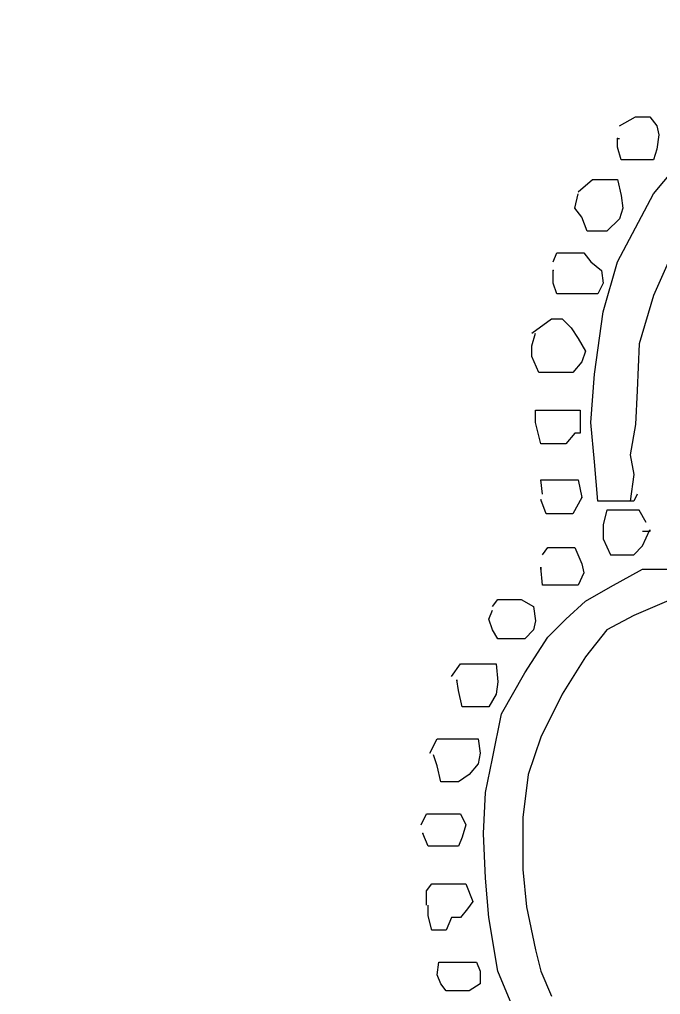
# Model space of a CAD drawing. Extents: x 747954 to 748544, y 4316381 to 4317408.
# Drawn here: x 747975.59 to 747979.18, y 4317242.97 to 4317248.42 of the extents above; entities that cross this region are included whole.
import ezdxf

# ---------------------------------------------------------------- set-up
doc = ezdxf.new("R2010")
doc.units = 0
doc.layers.get('0').update_dxf_attribs({"linetype": 'CONTINUOUS'})

msp = doc.modelspace()

# ---------------------------------------------------------------- linework, layer by layer
at = {"color": 0, "linetype": 'CONTINUOUS'}
for p, q in [((747978.95, 4317247.83), (747979.04, 4317247.88)), ((747978.95, 4317247.83), (747979.04, 4317247.88)), ((747979.04, 4317247.88), (747979.12, 4317247.88)), ((747979.04, 4317247.88), (747979.12, 4317247.88)), ((747979.12, 4317247.88), (747979.16, 4317247.83)), ((747979.12, 4317247.88), (747979.16, 4317247.83)), ((747979.16, 4317247.83), (747979.17, 4317247.78)), ((747979.16, 4317247.83), (747979.17, 4317247.78)), ((747978.94, 4317247.71), (747978.94, 4317247.76)), ((747978.94, 4317247.76), (747978.95, 4317247.76)), ((747978.94, 4317247.71), (747978.94, 4317247.76)), ((747978.94, 4317247.76), (747978.95, 4317247.76)), ((747979.17, 4317247.78), (747979.16, 4317247.7)), ((747979.17, 4317247.78), (747979.16, 4317247.7)), ((747978.96, 4317247.64), (747978.94, 4317247.71)), ((747978.96, 4317247.64), (747978.94, 4317247.71)), ((747979.14, 4317247.45), (747979.35, 4317247.7)), ((747979.16, 4317247.7), (747979.14, 4317247.64)), ((747979.14, 4317247.45), (747979.35, 4317247.7)), ((747979.16, 4317247.7), (747979.14, 4317247.64)), ((747978.99, 4317247.64), (747978.96, 4317247.64)), ((747978.99, 4317247.64), (747978.96, 4317247.64)), ((747979.04, 4317247.64), (747978.99, 4317247.64)), ((747979.04, 4317247.64), (747978.99, 4317247.64)), ((747979.08, 4317247.64), (747979.04, 4317247.64)), ((747979.08, 4317247.64), (747979.04, 4317247.64)), ((747979.14, 4317247.64), (747979.08, 4317247.64)), ((747979.14, 4317247.64), (747979.08, 4317247.64)), ((747978.72, 4317247.46), (747978.8, 4317247.53)), ((747978.72, 4317247.46), (747978.8, 4317247.53)), ((747978.8, 4317247.53), (747978.88, 4317247.53)), ((747978.8, 4317247.53), (747978.88, 4317247.53)), ((747978.88, 4317247.53), (747978.94, 4317247.53)), ((747978.88, 4317247.53), (747978.94, 4317247.53)), ((747978.94, 4317247.53), (747978.96, 4317247.44)), ((747978.94, 4317247.53), (747978.96, 4317247.44)), ((747978.7, 4317247.37), (747978.72, 4317247.45)), ((747978.7, 4317247.37), (747978.72, 4317247.45)), ((747978.94, 4317247.07), (747979.14, 4317247.45)), ((747978.94, 4317247.07), (747979.14, 4317247.45)), ((747978.96, 4317247.44), (747978.97, 4317247.37)), ((747978.96, 4317247.44), (747978.97, 4317247.37)), ((747978.74, 4317247.32), (747978.7, 4317247.37)), ((747978.74, 4317247.32), (747978.7, 4317247.37)), ((747978.97, 4317247.37), (747978.95, 4317247.31)), ((747978.97, 4317247.37), (747978.95, 4317247.31)), ((747978.77, 4317247.24), (747978.74, 4317247.32)), ((747978.77, 4317247.24), (747978.74, 4317247.32)), ((747978.95, 4317247.31), (747978.88, 4317247.24)), ((747978.95, 4317247.31), (747978.88, 4317247.24)), ((747978.81, 4317247.24), (747978.77, 4317247.24)), ((747978.81, 4317247.24), (747978.77, 4317247.24)), ((747978.88, 4317247.24), (747978.81, 4317247.24)), ((747978.88, 4317247.24), (747978.81, 4317247.24)), ((747978.58, 4317247.07), (747978.6, 4317247.12)), ((747978.58, 4317247.07), (747978.6, 4317247.12)), ((747978.6, 4317247.12), (747978.69, 4317247.12)), ((747978.6, 4317247.12), (747978.69, 4317247.12)), ((747978.69, 4317247.12), (747978.75, 4317247.12)), ((747978.69, 4317247.12), (747978.75, 4317247.12)), ((747978.75, 4317247.12), (747978.79, 4317247.07)), ((747978.75, 4317247.12), (747978.79, 4317247.07)), ((747979.26, 4317247.15), (747979.14, 4317246.88)), ((747979.26, 4317247.15), (747979.14, 4317246.88)), ((747978.79, 4317247.07), (747978.85, 4317247.02)), ((747978.79, 4317247.07), (747978.85, 4317247.02)), ((747978.86, 4317246.79), (747978.94, 4317247.07)), ((747978.86, 4317246.79), (747978.94, 4317247.07)), ((747978.58, 4317246.95), (747978.58, 4317247.02)), ((747978.58, 4317246.95), (747978.58, 4317247.02)), ((747978.85, 4317247.02), (747978.86, 4317246.95)), ((747978.85, 4317247.02), (747978.86, 4317246.95)), ((747978.6, 4317246.89), (747978.58, 4317246.95)), ((747978.6, 4317246.89), (747978.58, 4317246.95)), ((747978.86, 4317246.95), (747978.83, 4317246.89)), ((747978.86, 4317246.95), (747978.83, 4317246.89)), ((747978.63, 4317246.89), (747978.6, 4317246.89)), ((747978.63, 4317246.89), (747978.6, 4317246.89)), ((747978.68, 4317246.89), (747978.63, 4317246.89)), ((747978.68, 4317246.89), (747978.63, 4317246.89)), ((747978.76, 4317246.89), (747978.68, 4317246.89)), ((747978.76, 4317246.89), (747978.68, 4317246.89)), ((747978.83, 4317246.89), (747978.76, 4317246.89)), ((747978.83, 4317246.89), (747978.76, 4317246.89)), ((747979.14, 4317246.88), (747979.06, 4317246.61)), ((747979.14, 4317246.88), (747979.06, 4317246.61)), ((747978.81, 4317246.44), (747978.86, 4317246.79)), ((747978.81, 4317246.44), (747978.86, 4317246.79)), ((747978.46, 4317246.67), (747978.57, 4317246.75)), ((747978.46, 4317246.67), (747978.57, 4317246.75)), ((747978.57, 4317246.75), (747978.63, 4317246.75)), ((747978.57, 4317246.75), (747978.63, 4317246.75)), ((747978.63, 4317246.75), (747978.68, 4317246.7)), ((747978.63, 4317246.75), (747978.68, 4317246.7)), ((747978.46, 4317246.6), (747978.48, 4317246.67)), ((747978.46, 4317246.6), (747978.48, 4317246.67)), ((747978.68, 4317246.7), (747978.72, 4317246.64)), ((747978.68, 4317246.7), (747978.72, 4317246.64)), ((747978.72, 4317246.64), (747978.76, 4317246.57)), ((747978.72, 4317246.64), (747978.76, 4317246.57)), ((747978.46, 4317246.54), (747978.46, 4317246.6)), ((747978.46, 4317246.54), (747978.46, 4317246.6)), ((747978.76, 4317246.57), (747978.74, 4317246.51)), ((747978.76, 4317246.57), (747978.74, 4317246.51)), ((747979.06, 4317246.61), (747979.05, 4317246.35)), ((747979.06, 4317246.61), (747979.05, 4317246.35)), ((747978.5, 4317246.45), (747978.46, 4317246.54)), ((747978.5, 4317246.45), (747978.46, 4317246.54)), ((747978.74, 4317246.51), (747978.69, 4317246.45)), ((747978.74, 4317246.51), (747978.69, 4317246.45)), ((747978.55, 4317246.45), (747978.5, 4317246.45)), ((747978.55, 4317246.45), (747978.5, 4317246.45)), ((747978.64, 4317246.45), (747978.55, 4317246.45)), ((747978.64, 4317246.45), (747978.55, 4317246.45)), ((747978.69, 4317246.45), (747978.64, 4317246.45)), ((747978.69, 4317246.45), (747978.64, 4317246.45)), ((747978.79, 4317246.17), (747978.81, 4317246.44)), ((747978.79, 4317246.17), (747978.81, 4317246.44)), ((747979.05, 4317246.35), (747979.04, 4317246.16)), ((747979.05, 4317246.35), (747979.04, 4317246.16)), ((747978.48, 4317246.17), (747978.48, 4317246.24)), ((747978.48, 4317246.24), (747978.51, 4317246.24)), ((747978.48, 4317246.17), (747978.48, 4317246.24)), ((747978.48, 4317246.24), (747978.51, 4317246.24)), ((747978.51, 4317246.24), (747978.57, 4317246.24)), ((747978.51, 4317246.24), (747978.57, 4317246.24)), ((747978.57, 4317246.24), (747978.63, 4317246.24)), ((747978.57, 4317246.24), (747978.63, 4317246.24)), ((747978.63, 4317246.24), (747978.68, 4317246.24)), ((747978.63, 4317246.24), (747978.68, 4317246.24)), ((747978.68, 4317246.24), (747978.73, 4317246.24)), ((747978.68, 4317246.24), (747978.73, 4317246.24)), ((747978.73, 4317246.24), (747978.73, 4317246.17)), ((747978.73, 4317246.24), (747978.73, 4317246.17)), ((747978.51, 4317246.05), (747978.48, 4317246.17)), ((747978.51, 4317246.05), (747978.48, 4317246.17)), ((747978.73, 4317246.17), (747978.73, 4317246.11)), ((747978.73, 4317246.17), (747978.73, 4317246.11)), ((747978.81, 4317245.95), (747978.79, 4317246.17)), ((747978.81, 4317245.95), (747978.79, 4317246.17)), ((747979.04, 4317246.16), (747979.01, 4317245.99)), ((747979.04, 4317246.16), (747979.01, 4317245.99)), ((747978.7, 4317246.11), (747978.65, 4317246.05)), ((747978.7, 4317246.11), (747978.65, 4317246.05)), ((747978.73, 4317246.11), (747978.7, 4317246.11)), ((747978.73, 4317246.11), (747978.7, 4317246.11)), ((747978.52, 4317246.05), (747978.51, 4317246.05)), ((747978.52, 4317246.05), (747978.51, 4317246.05)), ((747978.55, 4317246.05), (747978.52, 4317246.05)), ((747978.55, 4317246.05), (747978.52, 4317246.05)), ((747978.6, 4317246.05), (747978.55, 4317246.05)), ((747978.6, 4317246.05), (747978.55, 4317246.05)), ((747978.65, 4317246.05), (747978.6, 4317246.05)), ((747978.65, 4317246.05), (747978.6, 4317246.05)), ((747979.01, 4317245.99), (747979.03, 4317245.88)), ((747979.01, 4317245.99), (747979.03, 4317245.88)), ((747978.83, 4317245.73), (747978.81, 4317245.95)), ((747978.83, 4317245.73), (747978.81, 4317245.95)), ((747978.52, 4317245.77), (747978.51, 4317245.85)), ((747978.51, 4317245.85), (747978.55, 4317245.85)), ((747978.52, 4317245.77), (747978.51, 4317245.85)), ((747978.51, 4317245.85), (747978.55, 4317245.85)), ((747978.55, 4317245.85), (747978.6, 4317245.85)), ((747978.55, 4317245.85), (747978.6, 4317245.85)), ((747978.6, 4317245.85), (747978.67, 4317245.85)), ((747978.6, 4317245.85), (747978.67, 4317245.85)), ((747978.67, 4317245.85), (747978.72, 4317245.85)), ((747978.67, 4317245.85), (747978.72, 4317245.85)), ((747978.72, 4317245.85), (747978.74, 4317245.75)), ((747978.72, 4317245.85), (747978.74, 4317245.75)), ((747979.03, 4317245.88), (747979.01, 4317245.73)), ((747979.03, 4317245.88), (747979.01, 4317245.73)), ((747978.54, 4317245.66), (747978.51, 4317245.74)), ((747978.51, 4317245.74), (747978.51, 4317245.73)), ((747978.54, 4317245.66), (747978.51, 4317245.74)), ((747978.51, 4317245.74), (747978.51, 4317245.73)), ((747978.74, 4317245.75), (747978.69, 4317245.66)), ((747978.74, 4317245.75), (747978.69, 4317245.66)), ((747979.05, 4317245.77), (747979.03, 4317245.73)), ((747979.05, 4317245.77), (747979.03, 4317245.73)), ((747978.85, 4317245.73), (747978.83, 4317245.73)), ((747978.85, 4317245.73), (747978.83, 4317245.73)), ((747978.88, 4317245.73), (747978.85, 4317245.73)), ((747978.88, 4317245.73), (747978.85, 4317245.73)), ((747978.97, 4317245.73), (747978.88, 4317245.73)), ((747978.97, 4317245.73), (747978.88, 4317245.73)), ((747979.03, 4317245.73), (747978.97, 4317245.73)), ((747979.03, 4317245.73), (747978.97, 4317245.73)), ((747978.58, 4317245.66), (747978.54, 4317245.66)), ((747978.58, 4317245.66), (747978.54, 4317245.66)), ((747978.65, 4317245.66), (747978.58, 4317245.66)), ((747978.65, 4317245.66), (747978.58, 4317245.66)), ((747978.69, 4317245.66), (747978.65, 4317245.66)), ((747978.69, 4317245.66), (747978.65, 4317245.66)), ((747978.88, 4317245.68), (747978.86, 4317245.6)), ((747978.88, 4317245.68), (747978.86, 4317245.6)), ((747978.96, 4317245.68), (747978.88, 4317245.68)), ((747978.96, 4317245.68), (747978.88, 4317245.68)), ((747979.06, 4317245.68), (747978.96, 4317245.68)), ((747979.06, 4317245.68), (747978.96, 4317245.68)), ((747979.1, 4317245.61), (747979.06, 4317245.68)), ((747979.1, 4317245.61), (747979.06, 4317245.68)), ((747978.86, 4317245.6), (747978.86, 4317245.52)), ((747978.86, 4317245.6), (747978.86, 4317245.52)), ((747979.08, 4317245.48), (747979.12, 4317245.57)), ((747979.08, 4317245.48), (747979.12, 4317245.57)), ((747979.12, 4317245.56), (747979.08, 4317245.56)), ((747979.12, 4317245.56), (747979.08, 4317245.56)), ((747979.12, 4317245.57), (747979.12, 4317245.56)), ((747979.12, 4317245.57), (747979.12, 4317245.56)), ((747978.52, 4317245.43), (747978.55, 4317245.47)), ((747978.52, 4317245.43), (747978.55, 4317245.47)), ((747978.55, 4317245.47), (747978.63, 4317245.47)), ((747978.55, 4317245.47), (747978.63, 4317245.47)), ((747978.63, 4317245.47), (747978.65, 4317245.47)), ((747978.63, 4317245.47), (747978.65, 4317245.47)), ((747978.65, 4317245.47), (747978.7, 4317245.47)), ((747978.65, 4317245.47), (747978.7, 4317245.47)), ((747978.7, 4317245.47), (747978.74, 4317245.38)), ((747978.7, 4317245.47), (747978.74, 4317245.38)), ((747978.86, 4317245.52), (747978.9, 4317245.43)), ((747978.86, 4317245.52), (747978.9, 4317245.43)), ((747979.03, 4317245.43), (747979.08, 4317245.48)), ((747979.03, 4317245.43), (747979.08, 4317245.48)), ((747978.9, 4317245.43), (747978.95, 4317245.43)), ((747978.9, 4317245.43), (747978.95, 4317245.43)), ((747978.95, 4317245.43), (747979.03, 4317245.43)), ((747978.95, 4317245.43), (747979.03, 4317245.43)), ((747978.52, 4317245.26), (747978.51, 4317245.36)), ((747978.51, 4317245.36), (747978.51, 4317245.35)), ((747978.52, 4317245.26), (747978.51, 4317245.36)), ((747978.51, 4317245.36), (747978.51, 4317245.35)), ((747978.74, 4317245.38), (747978.75, 4317245.33)), ((747978.74, 4317245.38), (747978.75, 4317245.33)), ((747978.75, 4317245.33), (747978.72, 4317245.26)), ((747978.75, 4317245.33), (747978.72, 4317245.26)), ((747978.9, 4317245.25), (747979.08, 4317245.35)), ((747978.9, 4317245.25), (747979.08, 4317245.35)), ((747979.08, 4317245.35), (747979.27, 4317245.35)), ((747979.08, 4317245.35), (747979.27, 4317245.35)), ((747978.55, 4317245.26), (747978.52, 4317245.26)), ((747978.55, 4317245.26), (747978.52, 4317245.26)), ((747978.6, 4317245.26), (747978.55, 4317245.26)), ((747978.6, 4317245.26), (747978.55, 4317245.26)), ((747978.65, 4317245.26), (747978.6, 4317245.26)), ((747978.65, 4317245.26), (747978.6, 4317245.26)), ((747978.72, 4317245.26), (747978.65, 4317245.26)), ((747978.72, 4317245.26), (747978.65, 4317245.26)), ((747978.76, 4317245.17), (747978.9, 4317245.25)), ((747978.76, 4317245.17), (747978.9, 4317245.25)), ((747978.24, 4317245.14), (747978.27, 4317245.18)), ((747978.24, 4317245.14), (747978.27, 4317245.18)), ((747978.27, 4317245.18), (747978.33, 4317245.18)), ((747978.27, 4317245.18), (747978.33, 4317245.18)), ((747978.33, 4317245.18), (747978.4, 4317245.18)), ((747978.33, 4317245.18), (747978.4, 4317245.18)), ((747978.4, 4317245.18), (747978.47, 4317245.14)), ((747978.4, 4317245.18), (747978.47, 4317245.14)), ((747978.47, 4317245.14), (747978.48, 4317245.06)), ((747978.47, 4317245.14), (747978.48, 4317245.06)), ((747978.65, 4317245.07), (747978.76, 4317245.17)), ((747978.65, 4317245.07), (747978.76, 4317245.17)), ((747979.24, 4317245.18), (747979.03, 4317245.09)), ((747979.24, 4317245.18), (747979.03, 4317245.09)), ((747978.22, 4317245.07), (747978.24, 4317245.12)), ((747978.22, 4317245.07), (747978.24, 4317245.12)), ((747979.03, 4317245.09), (747978.88, 4317245.01)), ((747979.03, 4317245.09), (747978.88, 4317245.01)), ((747978.24, 4317245.01), (747978.22, 4317245.07)), ((747978.24, 4317245.01), (747978.22, 4317245.07)), ((747978.48, 4317245.06), (747978.47, 4317245.01)), ((747978.48, 4317245.06), (747978.47, 4317245.01)), ((747978.55, 4317244.97), (747978.65, 4317245.07)), ((747978.55, 4317244.97), (747978.65, 4317245.07)), ((747978.27, 4317244.96), (747978.24, 4317245.01)), ((747978.27, 4317244.96), (747978.24, 4317245.01)), ((747978.47, 4317245.01), (747978.42, 4317244.96)), ((747978.47, 4317245.01), (747978.42, 4317244.96)), ((747978.88, 4317245.01), (747978.76, 4317244.86)), ((747978.88, 4317245.01), (747978.76, 4317244.86)), ((747978.34, 4317244.96), (747978.27, 4317244.96)), ((747978.34, 4317244.96), (747978.27, 4317244.96)), ((747978.42, 4317244.96), (747978.34, 4317244.96)), ((747978.42, 4317244.96), (747978.34, 4317244.96)), ((747978.42, 4317244.77), (747978.55, 4317244.97)), ((747978.42, 4317244.77), (747978.55, 4317244.97)), ((747978.01, 4317244.75), (747978.06, 4317244.82)), ((747978.01, 4317244.75), (747978.06, 4317244.82)), ((747978.06, 4317244.82), (747978.15, 4317244.82)), ((747978.06, 4317244.82), (747978.15, 4317244.82)), ((747978.15, 4317244.82), (747978.19, 4317244.82)), ((747978.15, 4317244.82), (747978.19, 4317244.82)), ((747978.19, 4317244.82), (747978.26, 4317244.82)), ((747978.19, 4317244.82), (747978.26, 4317244.82)), ((747978.26, 4317244.82), (747978.27, 4317244.72)), ((747978.26, 4317244.82), (747978.27, 4317244.72)), ((747978.76, 4317244.86), (747978.63, 4317244.65)), ((747978.76, 4317244.86), (747978.63, 4317244.65)), ((747978.29, 4317244.54), (747978.42, 4317244.77)), ((747978.29, 4317244.54), (747978.42, 4317244.77)), ((747978.05, 4317244.67), (747978.04, 4317244.73)), ((747978.04, 4317244.73), (747978.04, 4317244.72)), ((747978.05, 4317244.67), (747978.04, 4317244.73)), ((747978.04, 4317244.73), (747978.04, 4317244.72)), ((747978.27, 4317244.72), (747978.26, 4317244.65)), ((747978.27, 4317244.72), (747978.26, 4317244.65)), ((747978.07, 4317244.58), (747978.05, 4317244.67)), ((747978.07, 4317244.58), (747978.05, 4317244.67)), ((747978.26, 4317244.65), (747978.22, 4317244.58)), ((747978.26, 4317244.65), (747978.22, 4317244.58)), ((747978.63, 4317244.65), (747978.51, 4317244.41)), ((747978.63, 4317244.65), (747978.51, 4317244.41)), ((747978.15, 4317244.58), (747978.07, 4317244.58)), ((747978.15, 4317244.58), (747978.07, 4317244.58)), ((747978.22, 4317244.58), (747978.15, 4317244.58)), ((747978.22, 4317244.58), (747978.15, 4317244.58)), ((747978.24, 4317244.29), (747978.29, 4317244.54)), ((747978.24, 4317244.29), (747978.29, 4317244.54)), ((747977.89, 4317244.32), (747977.93, 4317244.4)), ((747977.89, 4317244.32), (747977.93, 4317244.4)), ((747977.93, 4317244.4), (747977.98, 4317244.4)), ((747977.93, 4317244.4), (747977.98, 4317244.4)), ((747977.98, 4317244.4), (747978.05, 4317244.4)), ((747977.98, 4317244.4), (747978.05, 4317244.4)), ((747978.05, 4317244.4), (747978.13, 4317244.4)), ((747978.05, 4317244.4), (747978.13, 4317244.4)), ((747978.13, 4317244.4), (747978.16, 4317244.4)), ((747978.13, 4317244.4), (747978.16, 4317244.4)), ((747978.16, 4317244.4), (747978.17, 4317244.32)), ((747978.16, 4317244.4), (747978.17, 4317244.32)), ((747978.51, 4317244.41), (747978.44, 4317244.2)), ((747978.51, 4317244.41), (747978.44, 4317244.2)), ((747977.93, 4317244.25), (747977.91, 4317244.31)), ((747977.93, 4317244.25), (747977.91, 4317244.31)), ((747978.17, 4317244.32), (747978.16, 4317244.26)), ((747978.17, 4317244.32), (747978.16, 4317244.26)), ((747978.2, 4317244.1), (747978.24, 4317244.29)), ((747978.2, 4317244.1), (747978.24, 4317244.29)), ((747977.95, 4317244.16), (747977.93, 4317244.25)), ((747977.95, 4317244.16), (747977.93, 4317244.25)), ((747978.16, 4317244.26), (747978.11, 4317244.2)), ((747978.16, 4317244.26), (747978.11, 4317244.2)), ((747977.98, 4317244.16), (747977.95, 4317244.16)), ((747977.98, 4317244.16), (747977.95, 4317244.16)), ((747978.05, 4317244.16), (747977.98, 4317244.16)), ((747978.05, 4317244.16), (747977.98, 4317244.16)), ((747978.11, 4317244.2), (747978.05, 4317244.16)), ((747978.11, 4317244.2), (747978.05, 4317244.16)), ((747978.44, 4317244.2), (747978.41, 4317243.96)), ((747978.44, 4317244.2), (747978.41, 4317243.96)), ((747978.19, 4317243.87), (747978.2, 4317244.1)), ((747978.19, 4317243.87), (747978.2, 4317244.1)), ((747977.84, 4317243.92), (747977.87, 4317243.98)), ((747977.84, 4317243.92), (747977.87, 4317243.98)), ((747977.87, 4317243.98), (747977.88, 4317243.98)), ((747977.87, 4317243.98), (747977.88, 4317243.98)), ((747977.88, 4317243.98), (747977.95, 4317243.98)), ((747977.88, 4317243.98), (747977.95, 4317243.98)), ((747977.95, 4317243.98), (747978.01, 4317243.98)), ((747977.95, 4317243.98), (747978.01, 4317243.98)), ((747978.01, 4317243.98), (747978.06, 4317243.98)), ((747978.01, 4317243.98), (747978.06, 4317243.98)), ((747978.06, 4317243.98), (747978.09, 4317243.92)), ((747978.06, 4317243.98), (747978.09, 4317243.92)), ((747978.41, 4317243.96), (747978.41, 4317243.67)), ((747978.41, 4317243.96), (747978.41, 4317243.67)), ((747978.09, 4317243.92), (747978.07, 4317243.85)), ((747978.09, 4317243.92), (747978.07, 4317243.85)), ((747977.88, 4317243.8), (747977.85, 4317243.87)), ((747977.88, 4317243.8), (747977.85, 4317243.87)), ((747978.07, 4317243.85), (747978.05, 4317243.8)), ((747978.07, 4317243.85), (747978.05, 4317243.8)), ((747978.2, 4317243.62), (747978.19, 4317243.87)), ((747978.2, 4317243.62), (747978.19, 4317243.87)), ((747977.93, 4317243.8), (747977.88, 4317243.8)), ((747977.93, 4317243.8), (747977.88, 4317243.8)), ((747977.98, 4317243.8), (747977.93, 4317243.8)), ((747977.98, 4317243.8), (747977.93, 4317243.8)), ((747978.05, 4317243.8), (747977.98, 4317243.8)), ((747978.05, 4317243.8), (747977.98, 4317243.8)), ((747978.41, 4317243.67), (747978.43, 4317243.46)), ((747978.41, 4317243.67), (747978.43, 4317243.46)), ((747978.22, 4317243.4), (747978.2, 4317243.62)), ((747978.22, 4317243.4), (747978.2, 4317243.62)), ((747977.87, 4317243.55), (747977.9, 4317243.59)), ((747977.87, 4317243.55), (747977.9, 4317243.59)), ((747977.9, 4317243.59), (747977.98, 4317243.59)), ((747977.9, 4317243.59), (747977.98, 4317243.59)), ((747977.98, 4317243.59), (747978.05, 4317243.59)), ((747977.98, 4317243.59), (747978.05, 4317243.59)), ((747978.05, 4317243.59), (747978.09, 4317243.59)), ((747978.05, 4317243.59), (747978.09, 4317243.59)), ((747978.09, 4317243.59), (747978.13, 4317243.49)), ((747978.09, 4317243.59), (747978.13, 4317243.49)), ((747977.87, 4317243.47), (747977.87, 4317243.55)), ((747977.87, 4317243.47), (747977.87, 4317243.55)), ((747977.88, 4317243.41), (747977.88, 4317243.47)), ((747977.88, 4317243.41), (747977.88, 4317243.47)), ((747978.1, 4317243.45), (747978.06, 4317243.4)), ((747978.1, 4317243.45), (747978.06, 4317243.4)), ((747978.13, 4317243.49), (747978.1, 4317243.45)), ((747978.13, 4317243.49), (747978.1, 4317243.45)), ((747978.43, 4317243.46), (747978.48, 4317243.22)), ((747978.43, 4317243.46), (747978.48, 4317243.22)), ((747977.9, 4317243.33), (747977.88, 4317243.41)), ((747977.9, 4317243.33), (747977.88, 4317243.41)), ((747978.01, 4317243.4), (747977.98, 4317243.33)), ((747978.01, 4317243.4), (747977.98, 4317243.33)), ((747978.06, 4317243.4), (747978.01, 4317243.4)), ((747978.06, 4317243.4), (747978.01, 4317243.4)), ((747978.27, 4317243.1), (747978.22, 4317243.4)), ((747978.27, 4317243.1), (747978.22, 4317243.4)), ((747977.98, 4317243.33), (747977.9, 4317243.33)), ((747977.98, 4317243.33), (747977.9, 4317243.33)), ((747978.48, 4317243.22), (747978.51, 4317243.1)), ((747978.48, 4317243.22), (747978.51, 4317243.1)), ((747977.93, 4317243.08), (747977.94, 4317243.15)), ((747977.93, 4317243.08), (747977.94, 4317243.15)), ((747977.94, 4317243.15), (747977.98, 4317243.15)), ((747977.94, 4317243.15), (747977.98, 4317243.15)), ((747977.98, 4317243.15), (747978.04, 4317243.15)), ((747977.98, 4317243.15), (747978.04, 4317243.15)), ((747978.04, 4317243.15), (747978.09, 4317243.15)), ((747978.04, 4317243.15), (747978.09, 4317243.15)), ((747978.09, 4317243.15), (747978.15, 4317243.15)), ((747978.09, 4317243.15), (747978.15, 4317243.15)), ((747978.15, 4317243.15), (747978.17, 4317243.1)), ((747978.15, 4317243.15), (747978.17, 4317243.1)), ((747977.95, 4317243.03), (747977.93, 4317243.08)), ((747977.95, 4317243.03), (747977.93, 4317243.08)), ((747978.17, 4317243.1), (747978.17, 4317243.03)), ((747978.17, 4317243.1), (747978.17, 4317243.03)), ((747978.4, 4317242.79), (747978.27, 4317243.1)), ((747978.4, 4317242.79), (747978.27, 4317243.1)), ((747978.51, 4317243.1), (747978.57, 4317242.96)), ((747978.51, 4317243.1), (747978.57, 4317242.96)), ((747977.98, 4317242.99), (747977.95, 4317243.03)), ((747977.98, 4317242.99), (747977.95, 4317243.03)), ((747978.17, 4317243.03), (747978.11, 4317242.99)), ((747978.17, 4317243.03), (747978.11, 4317242.99)), ((747978.05, 4317242.99), (747977.98, 4317242.99)), ((747978.05, 4317242.99), (747977.98, 4317242.99)), ((747978.11, 4317242.99), (747978.05, 4317242.99)), ((747978.11, 4317242.99), (747978.05, 4317242.99))]:
    msp.add_line(p, q, dxfattribs=at)
for p in [(747978.94, 4317247.76), (747978.94, 4317247.76), (747978.7, 4317247.37), (747978.7, 4317247.37), (747978.58, 4317247.02), (747978.58, 4317247.02), (747978.74, 4317245.75), (747978.74, 4317245.75), (747978.51, 4317245.35), (747978.51, 4317245.35), (747977.85, 4317243.87), (747977.85, 4317243.87)]:
    msp.add_point(p, dxfattribs=at)

# ---------------------------------------------------------------- meshes
mesh = msp.add_polyface(dxfattribs=at)
corners = [(747954.5, 4316381), (747954.5, 4316381), (747954.5, 4316571.9618), (748262.5, 4316381), (747954.5, 4316746.4935), (748544, 4316381), (747954.5, 4317407.5), (748544, 4317042.0065), (748544, 4317407.5)]
mesh.append_faces([[corners[k] for k in face] for face in [(0, 1, 3, 2), (2, 3, 5, 4), (4, 5, 7, 6), (6, 7, 8, 8)]], dxfattribs={"vtx0": -1, "vtx2": -1, "color": 0})
mesh = msp.add_polyface(dxfattribs=at)
corners = [(747964.5, 4317221), (747964.5, 4317221), (747964.5, 4317395.2713), (748245.58, 4317221), (747964.5, 4317401.5), (748245.58, 4317227.2287), (748245.58, 4317401.5)]
mesh.append_faces([[corners[k] for k in face] for face in [(0, 1, 3, 2), (2, 3, 5, 4), (4, 5, 6, 6)]], dxfattribs={"vtx0": -1, "vtx2": -1, "color": 0})

doc.saveas('drawing.dxf')
